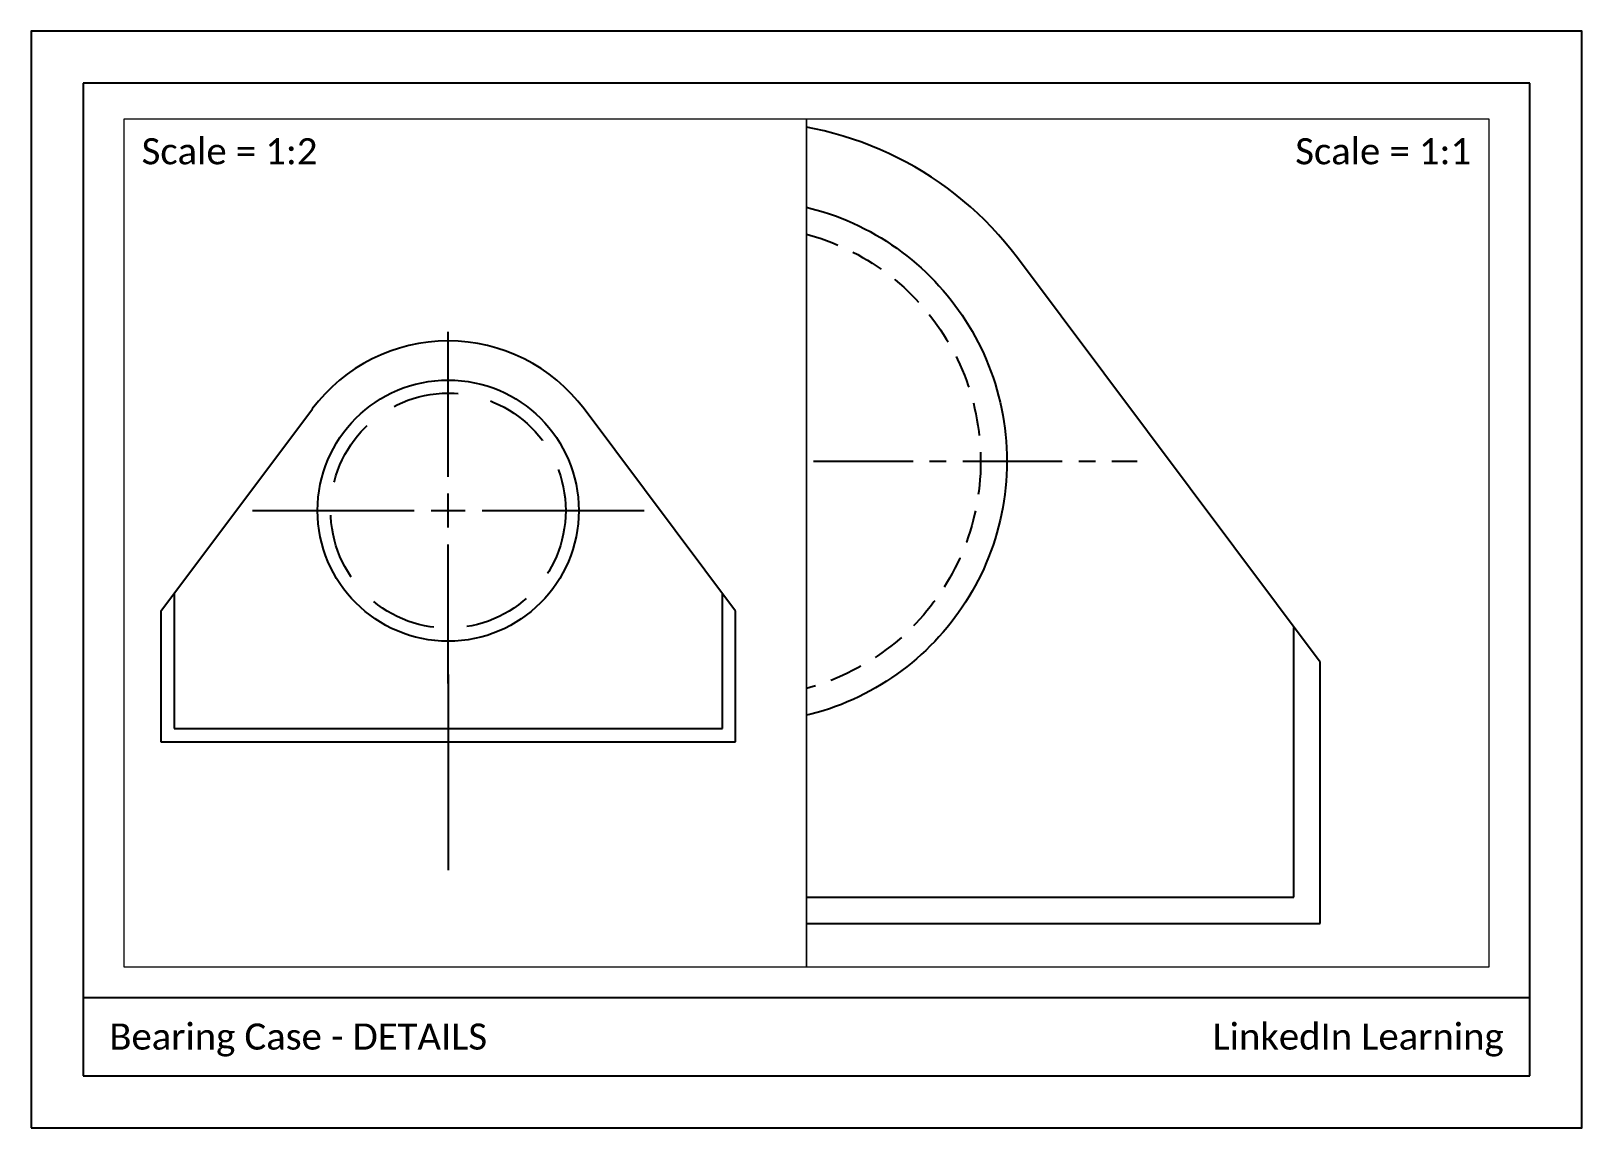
# Paper-space layout 'ISO A4-Landscape' of a CAD drawing. Header units: millimetres. Extents: x 0 to 297, y 0 to 210.
# The model-space entities are those that its viewports show. They can reach past a viewport. Long polylines and large blocks are cut down to what shows.
import ezdxf
from ezdxf.enums import TextEntityAlignment as Align

# ---------------------------------------------------------------- set-up
doc = ezdxf.new("R2010")
doc.units = ezdxf.units.MM
doc.linetypes.add('CENTER2', pattern=[28.575, 19.05, -3.175, 3.175, -3.175])
doc.linetypes.add('HIDDEN', pattern=[9.525, 6.35, -3.175])
for name, color, linetype in [('Centerlines', 140, 'CENTER2'), ('Hidden', 100, 'HIDDEN'), ('Outline', 7, 'Continuous'), ('Titleblock', 30, 'Continuous'), ('Titletext', 30, 'Continuous')]:
    doc.layers.add(name, color=color, linetype=linetype)
doc.layers.add('Viewports', color=253, linetype='Continuous', plot=False)
doc.styles.add('Title_LAYOUT_5mm', font='calibri.ttf', dxfattribs={"height": 5})

# ---------------------------------------------------------------- blocks, each defined once
blk = doc.blocks.new('*U1')
at = {"layer": 'Centerlines', "color": 0, "linetype": 'CENTER2', "transparency": 16777216}
blk.add_line((0, 0.77), (0, -74.2), dxfattribs=at)
blk = doc.blocks.new('*U2')
at = {"layer": 'Centerlines', "color": 0, "linetype": 'CENTER2', "transparency": 16777216}
for p, q in [((0, 13), (0, 68.5)), ((-75, 0), (-13, 0)), ((13, 0), (75, 0)), ((0, -66.2), (0, -13))]:
    blk.add_line(p, q, dxfattribs=at)
at = {"layer": 'Centerlines', "color": 0, "linetype": 'Continuous', "transparency": 16777216}
for p, q in [((0, -6.5), (0, 6.5)), ((-6.5, 0), (6.5, 0))]:
    blk.add_line(p, q, dxfattribs=at)

msp = doc.modelspace()

# ---------------------------------------------------------------- linework, layer by layer
at = {"layer": 'Hidden'}
msp.add_circle((2450.53, 1085.51), 45, dxfattribs=at)
at = {"layer": 'Outline'}
for p, q in [((2340.53, 1047.04), (2398.5, 1124.47)), ((2560.53, 1047.04), (2502.57, 1124.47)), ((2345.53, 1053.72), (2345.53, 1002.04)), ((2555.53, 1002.04), (2555.53, 1053.72)), ((2340.53, 1047.04), (2340.53, 997.04)), ((2560.53, 997.04), (2560.53, 1047.04)), ((2345.53, 1002.04), (2555.53, 1002.04)), ((2340.53, 997.04), (2560.53, 997.04))]:
    msp.add_line(p, q, dxfattribs=at)
msp.add_circle((2450.53, 1085.51), 50, dxfattribs=at)
msp.add_arc((2450.53, 1085.51), 65, 36.8197, 143.1803, dxfattribs=at)

# ---------------------------------------------------------------- block references
at = {"layer": 'Centerlines', "linetype": 'CENTER2'}
for name, p in [('*U2', (2450.53, 1085.51)), ('*U1', (2450.53, 1022.04))]:
    msp.add_blockref(name, p, dxfattribs=at)

psp = doc.layouts.new('ISO A4-Landscape')

# ---------------------------------------------------------------- linework, layer by layer
at = {"layer": 'Titleblock'}
for p, q in [((287, 200), (10, 200)), ((10, 200), (10, 10)), ((287, 10), (287, 200)), ((10, 25), (287, 25)), ((10, 10), (287, 10))]:
    psp.add_line(p, q, dxfattribs=at)
psp.add_lwpolyline([(0, 0), (297, 0), (297, 210), (0, 210)], close=True, dxfattribs=at)

# ---------------------------------------------------------------- texts
at = {"layer": 'Titletext', "style": 'Title_LAYOUT_5mm'}
for s, p in [('Scale = 1:2', (21.19, 184.48)), ('Scale = 1:1', (242.1, 184.48)), ('Bearing Case - DETAILS', (15, 15))]:
    psp.add_text(s, height=5, dxfattribs=at).set_placement(p)
psp.add_text('LinkedIn Learning', height=5, dxfattribs=at).set_placement((282, 15), align=Align.RIGHT)

# ---------------------------------------------------------------- viewports
at = {"layer": 'Viewports'}
psp.add_viewport(center=(83.14, 111.99), size=(130.72, 162.325), view_center_point=(2457.04, 1073.12), view_height=324.65, dxfattribs=at)
psp.add_viewport(center=(213.86, 111.99), size=(130.72, 162.325), view_center_point=(2527.54, 1069.87), view_height=162.325, status=3, dxfattribs=at)

doc.saveas('drawing.dxf')
